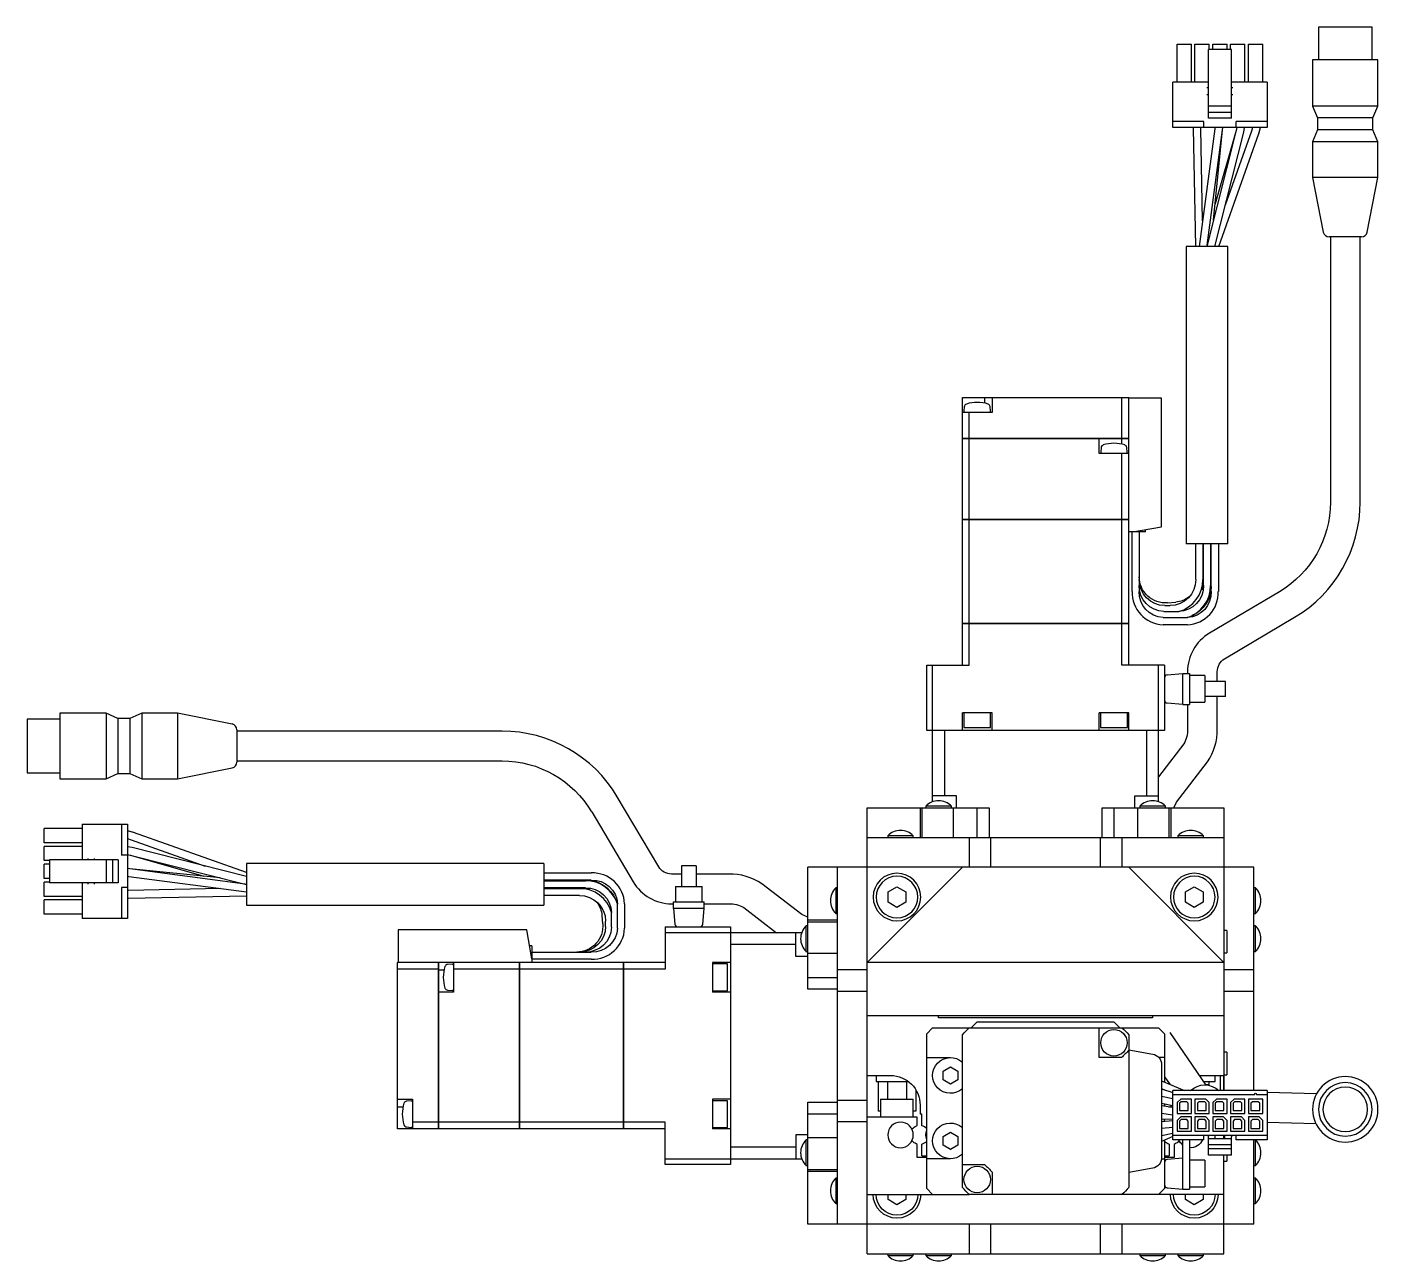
# Model space of a CAD drawing. Extents: x 0 to 994, y -8 to 791.
# Drawn here: x 256.3 to 483.5, y 583.1 to 790.6 of the extents above; entities that cross this region are included whole.
import ezdxf

# ---------------------------------------------------------------- set-up
doc = ezdxf.new("R2010")
doc.units = 0
doc.header["$LTSCALE"] = 0.5
doc.layers.add('MSM_CONTINUOUS', color=7, linetype='CONTINUOUS')

msp = doc.modelspace()

# ---------------------------------------------------------------- linework, layer by layer
at = {"layer": 'MSM_CONTINUOUS'}
for p, q in [((482.52, 790.63), (473.52, 790.63)), ((473.52, 790.63), (473.52, 785.13)), ((482.52, 785.13), (482.52, 790.63)), ((449.74, 787.73), (452.14, 787.73)), ((449.74, 781.38), (449.74, 787.73)), ((452.14, 781.38), (452.14, 787.73)), ((452.74, 781.38), (452.74, 787.73)), ((452.74, 787.73), (455.14, 787.73)), ((458.87, 786.84), (455.01, 786.84)), ((455.01, 777.3), (455.01, 786.84)), ((455.14, 786.84), (455.14, 787.73)), ((455.74, 786.84), (455.74, 787.73)), ((455.74, 787.73), (458.14, 787.73)), ((458.14, 786.84), (458.14, 787.73)), ((458.74, 786.84), (458.74, 787.73)), ((458.74, 787.73), (461.14, 787.73)), ((458.87, 777.3), (458.87, 786.84)), ((461.14, 781.38), (461.14, 787.73)), ((461.74, 781.38), (461.74, 787.73)), ((461.74, 787.73), (464.14, 787.73)), ((464.14, 781.38), (464.14, 787.73)), ((483.52, 785.13), (472.52, 785.13)), ((472.52, 785.13), (472.52, 777.34)), ((483.52, 777.34), (483.52, 785.13)), ((449.02, 773.73), (449.02, 781.38)), ((455.01, 781.38), (449.02, 781.38)), ((455.01, 780.43), (454.76, 780.43)), ((464.87, 781.38), (458.87, 781.38)), ((459.12, 780.43), (458.87, 780.43)), ((464.87, 781.38), (464.87, 773.73)), ((454.76, 779.28), (455.01, 779.28)), ((458.87, 777.3), (455.01, 777.3)), ((455.01, 776.28), (455.01, 777.3)), ((458.87, 779.28), (459.12, 779.28)), ((458.87, 776.28), (458.87, 777.3)), ((483.52, 777.34), (472.52, 777.34)), ((472.52, 777.34), (473.37, 775.34)), ((482.67, 775.34), (483.52, 777.34)), ((454.21, 774.75), (449.02, 774.75)), ((454.21, 773.73), (454.21, 774.75)), ((458.87, 776.28), (455.01, 776.28)), ((455.01, 775.28), (455.01, 776.28)), ((458.87, 775.28), (455.01, 775.28)), ((458.87, 775.28), (458.87, 776.28)), ((464.87, 774.75), (459.67, 774.75)), ((459.67, 773.73), (459.67, 774.75)), ((482.67, 775.34), (473.37, 775.34)), ((473.37, 775.34), (473.37, 773.34)), ((482.67, 773.34), (482.67, 775.34)), ((464.87, 773.73), (449.02, 773.73)), ((452.42, 773.73), (452.42, 773.56)), ((452.42, 773.73), (452.42, 773.63)), ((452.42, 773.63), (452.82, 753.73)), ((456.08, 773.49), (453.46, 753.73)), ((453.72, 773.58), (453.72, 773.73)), ((454.03, 758.03), (453.72, 773.58)), ((454.8, 753.95), (457.37, 773.32)), ((459.68, 773.29), (454.8, 753.95)), ((455.86, 758.15), (457.38, 773.32)), ((456.1, 773.73), (456.08, 773.49)), ((456.09, 753.73), (460.94, 772.97)), ((459.65, 773.24), (456.14, 760.92)), ((456.76, 753.73), (463.49, 772.7)), ((457.37, 773.32), (457.41, 773.74)), ((457.38, 773.32), (457.41, 773.73)), ((462.26, 773.13), (457.84, 760.66)), ((459.76, 773.73), (459.65, 773.24)), ((459.77, 773.73), (459.68, 773.29)), ((460.94, 772.97), (461.08, 773.74)), ((462.43, 773.73), (462.26, 773.13)), ((462.27, 773.14), (462.26, 773.13)), ((463.49, 772.7), (463.75, 773.74)), ((463.49, 772.69), (463.75, 773.73)), ((473.37, 773.34), (472.52, 771.34)), ((482.67, 773.34), (473.37, 773.34)), ((483.52, 771.34), (482.67, 773.34)), ((483.52, 771.34), (472.52, 771.34)), ((472.52, 771.34), (472.52, 765.33)), ((483.52, 765.33), (483.52, 771.34)), ((483.52, 765.33), (472.52, 765.33)), ((472.52, 765.33), (474.32, 756.14)), ((481.71, 756.14), (483.52, 765.33)), ((480.73, 755.33), (475.3, 755.33)), ((475.52, 755.33), (475.52, 710.73)), ((480.52, 710.73), (480.52, 755.33)), ((458.27, 753.73), (451.27, 753.73)), ((451.27, 753.73), (451.27, 703.73)), ((454.8, 753.95), (454.76, 753.73)), ((458.27, 703.73), (458.27, 753.73)), ((413.62, 721.44), (413.62, 728.33)), ((413.62, 728.33), (441.62, 728.33)), ((417.37, 728.33), (417.37, 727.39)), ((418.62, 728.33), (418.62, 725.83)), ((440.46, 721.44), (440.46, 728.33)), ((441.62, 690.33), (441.62, 728.33)), ((447.12, 728.23), (441.62, 728.23)), ((447.12, 706.6), (447.12, 728.23)), ((418.62, 725.83), (413.62, 725.83)), ((413.95, 726.81), (413.89, 726.04)), ((414.77, 721.44), (414.77, 725.83)), ((418.35, 726.04), (418.28, 726.81)), ((413.62, 721.44), (441.62, 721.44)), ((413.62, 707.83), (413.62, 721.43)), ((441.62, 721.43), (413.62, 721.43)), ((413.63, 721.43), (413.63, 721.44)), ((414.77, 707.83), (414.77, 721.43)), ((414.78, 721.43), (414.78, 721.44)), ((436.62, 718.93), (436.62, 721.43)), ((440.37, 721.43), (440.37, 720.5)), ((440.46, 721.43), (440.46, 721.44)), ((441.61, 721.43), (441.61, 721.44)), ((441.62, 718.93), (436.62, 718.93)), ((436.95, 719.92), (436.89, 719.15)), ((440.46, 707.83), (440.46, 718.93)), ((441.35, 719.15), (441.28, 719.92)), ((413.62, 707.83), (441.62, 707.83)), ((413.62, 690.33), (413.62, 707.82)), ((441.62, 707.82), (413.62, 707.82)), ((413.63, 707.83), (413.63, 707.82)), ((414.77, 690.33), (414.77, 707.82)), ((414.78, 707.83), (414.78, 707.82)), ((440.46, 707.83), (440.46, 707.82)), ((440.46, 690.33), (440.46, 707.82)), ((441.61, 707.83), (441.61, 707.82)), ((442.22, 705.73), (447.12, 706.6)), ((444.42, 705.73), (441.62, 705.73)), ((442.17, 695.73), (442.17, 705.73)), ((443.37, 705.73), (443.37, 695.73)), ((444.42, 705.73), (444.42, 706.12)), ((458.27, 703.73), (451.27, 703.73)), ((452.87, 697.73), (452.87, 703.73)), ((454.07, 703.73), (454.07, 696.73)), ((454.17, 696.73), (454.17, 703.73)), ((455.37, 703.73), (455.37, 696.73)), ((455.47, 695.73), (455.47, 703.73)), ((456.67, 703.73), (456.67, 695.73)), ((443.37, 698.21), (443.37, 697.98)), ((454.01, 696.02), (454.17, 697.23)), ((454.07, 696.73), (454.01, 696.02)), ((454.01, 696.02), (454.01, 695.99)), ((454.01, 695.99), (454.01, 696.02)), ((466.94, 695.67), (455.16, 688.69)), ((447.68, 693.33), (448.56, 693.33)), ((448.13, 693.81), (449.52, 693.93)), ((447.37, 691.33), (451.46, 691.33)), ((447.53, 692.33), (450.01, 692.33)), ((451.46, 691.34), (451.43, 691.33)), ((457.71, 684.39), (469.49, 691.37)), ((413.62, 690.33), (441.62, 690.33)), ((413.62, 683.33), (413.62, 690.32)), ((441.62, 690.32), (413.62, 690.32)), ((413.63, 690.33), (413.63, 690.32)), ((414.77, 683.33), (414.77, 690.32)), ((414.78, 690.33), (414.78, 690.32)), ((440.46, 690.33), (440.46, 690.32)), ((440.46, 683.33), (440.46, 690.32)), ((441.61, 690.33), (441.61, 690.32)), ((441.62, 683.33), (441.62, 690.32)), ((451.46, 690.13), (447.37, 690.13)), ((407.62, 672.33), (407.62, 683.33)), ((407.62, 683.33), (414.77, 683.33)), ((408.62, 660.36), (408.62, 683.33)), ((447.62, 683.33), (440.46, 683.33)), ((446.62, 660.36), (446.62, 683.33)), ((447.62, 683.33), (447.62, 672.33)), ((448.07, 681.7), (450.72, 681.93)), ((450.72, 676.73), (450.72, 681.93)), ((450.72, 681.93), (451.82, 681.93)), ((451.49, 682.23), (451.49, 681.93)), ((451.82, 681.93), (451.82, 676.73)), ((456.49, 680.58), (456.49, 682.23)), ((454.42, 681.58), (451.82, 681.58)), ((454.42, 681.58), (454.42, 677.08)), ((457.89, 680.58), (454.42, 680.58)), ((457.89, 678.08), (457.89, 680.58)), ((451.82, 677.08), (454.42, 677.08)), ((457.89, 678.08), (454.42, 678.08)), ((456.49, 672.6), (456.49, 678.08)), ((261.82, 675.23), (261.82, 664.23)), ((269.61, 675.23), (261.82, 675.23)), ((269.61, 675.23), (269.61, 664.23)), ((271.61, 674.38), (269.61, 675.23)), ((275.61, 675.23), (273.61, 674.38)), ((275.61, 675.23), (275.61, 664.23)), ((281.62, 675.23), (275.61, 675.23)), ((281.62, 675.23), (281.62, 664.23)), ((290.81, 673.43), (281.62, 675.23)), ((418.62, 675.33), (413.62, 675.33)), ((413.62, 672.33), (413.62, 675.33)), ((413.87, 675.33), (413.87, 672.83)), ((418.37, 672.83), (418.37, 675.33)), ((418.62, 672.33), (418.62, 675.33)), ((441.62, 675.33), (436.62, 675.33)), ((436.62, 672.33), (436.62, 675.33)), ((436.87, 675.33), (436.87, 672.83)), ((441.37, 672.83), (441.37, 675.33)), ((441.62, 672.33), (441.62, 675.33)), ((450.72, 676.73), (448.07, 676.96)), ((450.72, 676.73), (451.82, 676.73)), ((451.49, 676.73), (451.49, 672.6)), ((256.32, 674.23), (256.32, 665.23)), ((261.82, 674.23), (256.32, 674.23)), ((271.61, 674.38), (271.61, 665.08)), ((273.61, 674.38), (271.61, 674.38)), ((273.61, 674.38), (273.61, 665.08)), ((413.87, 672.83), (418.37, 672.83)), ((436.87, 672.83), (441.37, 672.83)), ((291.62, 672.45), (291.62, 667.02)), ((336.22, 672.23), (291.62, 672.23)), ((447.62, 672.33), (407.62, 672.33)), ((410.62, 672.33), (410.62, 661.33)), ((444.62, 661.33), (444.62, 672.33)), ((450.85, 670.1), (446.62, 664.57)), ((281.62, 664.23), (290.81, 666.04)), ((291.62, 667.23), (336.22, 667.23)), ((449.65, 660.31), (454.82, 667.06)), ((256.32, 665.23), (261.82, 665.23)), ((261.82, 664.23), (269.61, 664.23)), ((269.61, 664.23), (271.61, 665.08)), ((271.61, 665.08), (273.61, 665.08)), ((273.61, 665.08), (275.61, 664.23)), ((275.61, 664.23), (281.62, 664.23)), ((362.56, 649.43), (355.58, 661.21)), ((412.62, 661.33), (408.62, 661.33)), ((412.62, 659.33), (412.62, 661.33)), ((442.62, 659.33), (442.62, 661.33)), ((442.62, 661.33), (446.62, 661.33)), ((397.62, 584.33), (397.62, 659.33)), ((397.62, 659.33), (418.12, 659.33)), ((406.52, 659.33), (406.52, 654.33)), ((406.82, 659.33), (406.82, 654.33)), ((411.77, 659.63), (407.47, 659.63)), ((407.47, 659.63), (407.47, 659.33)), ((411.77, 659.33), (411.77, 659.63)), ((412.12, 654.33), (412.12, 659.33)), ((416.12, 654.33), (416.12, 659.33)), ((418.12, 659.33), (418.12, 654.33)), ((437.12, 654.33), (437.12, 659.33)), ((437.12, 659.33), (457.62, 659.33)), ((439.12, 659.33), (439.12, 654.33)), ((443.12, 654.33), (443.12, 659.33)), ((447.77, 659.63), (443.47, 659.63)), ((443.47, 659.63), (443.47, 659.33)), ((447.77, 659.33), (447.77, 659.63)), ((448.42, 654.33), (448.42, 659.33)), ((448.72, 654.33), (448.72, 659.33)), ((449.21, 659.33), (449.65, 660.31)), ((457.62, 659.33), (457.62, 611.8)), ((351.28, 658.66), (358.26, 646.88)), ((259.22, 653.45), (259.22, 655.85)), ((265.57, 655.85), (259.22, 655.85)), ((265.57, 656.58), (265.57, 650.58)), ((265.57, 656.58), (273.22, 656.58)), ((272.2, 656.58), (272.2, 651.38)), ((274.25, 655.21), (273.21, 655.47)), ((273.22, 656.58), (273.22, 640.73)), ((274.26, 655.2), (273.22, 655.47)), ((293.22, 648.47), (274.25, 655.21)), ((405.37, 654.63), (401.07, 654.63)), ((401.07, 654.63), (401.07, 654.33)), ((405.37, 654.33), (405.37, 654.63)), ((454.17, 654.63), (449.87, 654.63)), ((449.87, 654.63), (449.87, 654.33)), ((454.17, 654.33), (454.17, 654.63)), ((265.57, 653.45), (259.22, 653.45)), ((265.57, 652.85), (259.22, 652.85)), ((259.22, 650.45), (259.22, 652.85)), ((273.98, 652.66), (273.21, 652.8)), ((273.22, 654.15), (273.82, 653.98)), ((273.81, 653.98), (286.29, 649.55)), ((293.22, 647.8), (273.98, 652.66)), ((397.62, 654.33), (457.62, 654.33)), ((414.82, 649.33), (414.82, 654.33)), ((418.42, 649.33), (418.42, 654.33)), ((436.82, 654.33), (436.82, 649.33)), ((440.42, 654.33), (440.42, 649.33)), ((260.11, 650.45), (259.22, 650.45)), ((259.22, 647.45), (259.22, 649.85)), ((260.11, 649.85), (259.22, 649.85)), ((260.11, 650.58), (260.11, 646.72)), ((269.65, 650.58), (260.11, 650.58)), ((266.52, 650.83), (266.52, 650.58)), ((267.67, 650.58), (267.67, 650.83)), ((270.67, 650.58), (269.65, 650.58)), ((269.65, 650.58), (269.65, 646.72)), ((270.67, 650.58), (270.67, 646.72)), ((271.67, 650.58), (270.67, 650.58)), ((271.67, 650.58), (271.67, 646.72)), ((273.22, 651.38), (272.2, 651.38)), ((273.22, 651.49), (273.66, 651.4)), ((273.22, 651.48), (273.71, 651.37)), ((273.66, 651.4), (293, 646.52)), ((273.71, 651.37), (286.03, 647.85)), ((293.22, 649.98), (293.22, 642.98)), ((343.22, 649.98), (293.22, 649.98)), ((343.22, 649.98), (343.22, 642.98)), ((273.63, 649.08), (273.21, 649.12)), ((273.63, 649.1), (273.22, 649.13)), ((273.22, 647.82), (273.46, 647.8)), ((273.46, 647.8), (293.22, 645.18)), ((288.8, 647.58), (273.63, 649.1)), ((293, 646.52), (273.63, 649.08)), ((343.22, 648.38), (351.22, 648.38)), ((366.37, 648.2), (364.72, 648.2)), ((366.37, 649.6), (366.37, 646.13)), ((368.87, 649.6), (366.37, 649.6)), ((368.87, 649.6), (368.87, 646.13)), ((374.35, 648.2), (368.87, 648.2)), ((387.62, 628.83), (387.62, 649.33)), ((462.62, 649.33), (387.62, 649.33)), ((392.62, 589.33), (392.62, 649.33)), ((397.62, 633.33), (413.62, 649.33)), ((441.62, 649.33), (457.62, 633.33)), ((462.62, 611.8), (462.62, 649.33)), ((260.11, 647.45), (259.22, 647.45)), ((259.22, 644.45), (259.22, 646.85)), ((260.11, 646.85), (259.22, 646.85)), ((269.65, 646.72), (260.11, 646.72)), ((265.57, 646.72), (265.57, 640.73)), ((266.52, 646.72), (266.52, 646.47)), ((267.67, 646.47), (267.67, 646.72)), ((270.67, 646.72), (269.65, 646.72)), ((271.67, 646.72), (270.67, 646.72)), ((273.22, 645.92), (272.2, 645.92)), ((272.2, 645.92), (272.2, 640.73)), ((273.37, 645.44), (273.22, 645.43)), ((288.92, 645.75), (273.37, 645.44)), ((293, 646.52), (293.22, 646.48)), ((351.22, 647.18), (343.22, 647.18)), ((343.22, 647.08), (350.22, 647.08)), ((350.22, 645.88), (343.22, 645.88)), ((343.22, 645.78), (350.22, 645.78)), ((350.93, 645.73), (349.72, 645.88)), ((350.22, 645.78), (350.93, 645.73)), ((350.93, 645.73), (350.96, 645.72)), ((350.96, 645.72), (350.93, 645.73)), ((365.37, 646.13), (369.87, 646.13)), ((365.37, 646.13), (365.37, 643.53)), ((369.87, 643.53), (369.87, 646.13)), ((386.64, 641.37), (379.89, 646.54)), ((392.32, 645.88), (392.32, 641.58)), ((392.62, 645.88), (392.32, 645.88)), ((401.12, 645.2), (402.62, 646.07)), ((402.62, 646.07), (404.12, 645.2)), ((451.12, 645.2), (452.62, 646.07)), ((452.62, 646.07), (454.12, 645.2)), ((462.91, 645.88), (462.62, 645.88)), ((462.91, 641.58), (462.91, 645.88)), ((265.57, 644.45), (259.22, 644.45)), ((265.57, 643.85), (259.22, 643.85)), ((259.22, 641.45), (259.22, 643.85)), ((273.22, 644.13), (273.39, 644.14)), ((273.22, 644.13), (273.33, 644.14)), ((273.33, 644.14), (293.22, 644.53)), ((293.22, 642.98), (343.22, 642.98)), ((349.22, 644.58), (343.22, 644.58)), ((355.61, 643.18), (355.62, 643.14)), ((355.62, 639.09), (355.62, 643.18)), ((356.82, 643.18), (356.82, 639.09)), ((364.72, 643.2), (365.02, 643.2)), ((365.02, 642.43), (365.02, 643.53)), ((365.02, 643.53), (370.22, 643.53)), ((370.22, 642.43), (370.22, 643.53)), ((370.22, 643.2), (374.35, 643.2)), ((401.12, 643.47), (401.12, 645.2)), ((402.62, 642.6), (401.12, 643.47)), ((404.12, 643.47), (402.62, 642.6)), ((404.12, 645.2), (404.12, 643.47)), ((451.12, 643.47), (451.12, 645.2)), ((452.62, 642.6), (451.12, 643.47)), ((454.12, 643.47), (452.62, 642.6)), ((454.12, 645.2), (454.12, 643.47)), ((265.57, 641.45), (259.22, 641.45)), ((273.22, 640.73), (265.57, 640.73)), ((353.14, 639.85), (353.02, 641.23)), ((354.62, 639.24), (354.62, 641.72)), ((370.22, 642.43), (365.02, 642.43)), ((365.02, 642.43), (365.25, 639.79)), ((369.99, 639.79), (370.22, 642.43)), ((376.85, 642.57), (382.38, 638.33)), ((387.62, 640.93), (386.64, 641.37)), ((392.32, 641.58), (392.62, 641.58)), ((462.62, 641.58), (462.91, 641.58)), ((318.72, 638.83), (318.72, 633.33)), ((340.35, 638.83), (318.72, 638.83)), ((341.22, 633.93), (340.35, 638.83)), ((353.62, 639.39), (353.62, 640.27)), ((363.62, 639.33), (363.62, 632.18)), ((363.62, 639.33), (374.62, 639.33)), ((374.62, 639.33), (374.62, 599.33)), ((387.32, 639.48), (387.32, 635.18)), ((387.62, 639.48), (387.32, 639.48)), ((392.62, 640.43), (387.62, 640.43)), ((392.62, 640.13), (387.62, 640.13)), ((458.12, 638.73), (457.62, 638.73)), ((458.12, 638.73), (458.12, 634.93)), ((462.91, 639.48), (462.62, 639.48)), ((462.91, 635.18), (462.91, 639.48)), ((386.59, 638.33), (363.62, 638.33)), ((385.62, 636.33), (374.62, 636.33)), ((385.62, 634.33), (385.62, 638.33)), ((341.22, 636.13), (340.83, 636.13)), ((341.22, 636.13), (341.22, 633.33)), ((341.22, 635.08), (351.22, 635.08)), ((348.74, 635.08), (348.97, 635.09)), ((387.62, 634.33), (385.62, 634.33)), ((387.32, 635.18), (387.62, 635.18)), ((392.62, 634.83), (387.62, 634.83)), ((457.62, 634.93), (458.12, 634.93)), ((462.62, 635.18), (462.91, 635.18)), ((356.62, 633.33), (318.62, 633.33)), ((318.62, 605.33), (318.62, 633.33)), ((325.51, 632.18), (318.62, 632.18)), ((325.51, 605.33), (325.51, 633.33)), ((325.52, 633.32), (325.51, 633.32)), ((325.52, 632.18), (325.51, 632.18)), ((325.52, 633.33), (325.52, 605.33)), ((325.52, 632.08), (326.45, 632.08)), ((327.8, 633.06), (327.03, 633)), ((328.02, 633.33), (328.02, 628.33)), ((339.12, 632.18), (328.02, 632.18)), ((339.12, 605.33), (339.12, 633.33)), ((339.12, 633.32), (339.13, 633.32)), ((339.12, 632.18), (339.13, 632.18)), ((339.13, 633.33), (339.13, 605.33)), ((356.62, 632.18), (339.13, 632.18)), ((351.22, 633.88), (341.22, 633.88)), ((356.62, 605.33), (356.62, 633.33)), ((356.62, 633.32), (356.63, 633.32)), ((356.62, 632.18), (356.63, 632.18)), ((356.63, 633.33), (356.63, 605.33)), ((363.62, 633.33), (356.63, 633.33)), ((363.62, 632.18), (356.63, 632.18)), ((371.62, 633.33), (371.62, 628.33)), ((374.62, 633.33), (371.62, 633.33)), ((374.12, 633.08), (371.62, 633.08)), ((374.12, 628.58), (374.12, 633.08)), ((392.62, 632.13), (397.62, 632.13)), ((457.62, 633.33), (397.62, 633.33)), ((457.62, 632.13), (462.62, 632.13)), ((387.62, 630.83), (392.62, 630.83)), ((328.02, 628.33), (325.52, 628.33)), ((327.03, 628.67), (327.8, 628.6)), ((371.62, 628.58), (374.12, 628.58)), ((374.62, 628.33), (371.62, 628.33)), ((392.62, 628.83), (387.62, 628.83)), ((392.62, 628.53), (397.62, 628.53)), ((457.62, 628.53), (462.62, 628.53)), ((457.62, 624.33), (397.62, 624.33)), ((409.62, 624.03), (409.62, 624.33)), ((445.62, 624.03), (409.62, 624.03)), ((416.12, 623.33), (415.12, 622.33)), ((416.12, 623.33), (439.12, 623.33)), ((440.12, 622.33), (439.12, 623.33)), ((445.62, 624.33), (445.62, 624.03)), ((408.62, 622.33), (407.62, 621.33)), ((407.62, 595.33), (407.62, 621.33)), ((408.62, 622.33), (414.77, 622.33)), ((413.62, 595.49), (413.62, 621.18)), ((414.77, 622.33), (440.46, 622.33)), ((436.62, 617.33), (436.62, 622.33)), ((440.46, 622.33), (446.62, 622.33)), ((441.62, 621.18), (441.62, 595.49)), ((447.62, 621.33), (446.62, 622.33)), ((447.62, 621.33), (447.62, 613.22)), ((454.64, 612.72), (448.58, 621.55)), ((441.62, 618.63), (445.63, 617.93)), ((458.12, 618.23), (457.62, 618.23)), ((458.12, 618.23), (458.12, 614.43)), ((407.62, 617.33), (411.62, 617.33)), ((410.37, 615.05), (411.62, 615.78)), ((411.62, 615.78), (412.87, 615.05)), ((440.37, 617.33), (436.62, 617.33)), ((447.62, 617.33), (446.68, 617.33)), ((447.12, 616.15), (447.12, 600.51)), ((397.62, 614.33), (401.52, 614.33)), ((399.12, 614.33), (399.12, 613.33)), ((410.37, 613.61), (410.37, 615.05)), ((411.62, 612.89), (410.37, 613.61)), ((412.87, 613.61), (411.62, 612.89)), ((412.87, 615.05), (412.87, 613.61)), ((447.62, 614.12), (448.49, 612.86)), ((453.72, 614.33), (457.62, 614.33)), ((456.12, 613.33), (456.12, 614.33)), ((457.02, 611.8), (457.02, 614.33)), ((457.52, 614.33), (457.52, 611.8)), ((457.62, 614.43), (458.12, 614.43)), ((399.12, 613.33), (404.52, 613.33)), ((399.44, 613.33), (399.44, 608.33)), ((401.03, 613.33), (401.03, 610.33)), ((404.2, 613.33), (404.2, 610.33)), ((405.79, 611.93), (405.79, 608.33)), ((447.12, 613.44), (450.97, 611.8)), ((447.12, 612.07), (449.02, 611.46)), ((447.13, 612.13), (447.75, 611.86)), ((447.62, 611.92), (447.62, 611.91)), ((464.87, 611.8), (449.02, 611.8)), ((449.02, 603.52), (449.02, 611.8)), ((454.22, 613.33), (456.12, 613.33)), ((454.57, 612.83), (455.12, 612.83)), ((455.12, 612.83), (455.12, 613.33)), ((462.79, 611.09), (462.79, 611.19)), ((463.09, 611.19), (463.09, 611.09)), ((464.87, 611.8), (464.87, 603.52)), ((473.19, 611.26), (464.87, 611.48)), ((318.62, 610.33), (321.12, 610.33)), ((318.62, 609.08), (319.56, 609.08)), ((320.91, 610.06), (320.14, 610)), ((321.12, 610.33), (321.12, 605.33)), ((374.62, 610.33), (371.62, 610.33)), ((371.62, 610.33), (371.62, 605.33)), ((374.12, 610.08), (371.62, 610.08)), ((374.12, 605.58), (374.12, 610.08)), ((387.62, 609.83), (392.62, 609.83)), ((387.62, 589.33), (387.62, 609.83)), ((397.62, 610.13), (392.62, 610.13)), ((399.87, 610.33), (405.37, 610.33)), ((399.87, 610.33), (399.87, 607.33)), ((405.37, 607.33), (405.37, 610.33)), ((406.52, 609.33), (406.52, 607.83)), ((447.09, 610.82), (449.02, 610.45)), ((449.02, 609.22), (447.12, 609.59)), ((449.02, 608.93), (447.12, 609.21)), ((447.62, 609.49), (447.62, 609.14)), ((448.37, 609.03), (449.02, 609.08)), ((448.72, 609.06), (448.72, 609.28)), ((462.79, 611.09), (449.02, 611.09)), ((450.34, 610.36), (449.74, 609.76)), ((449.74, 609.76), (449.74, 607.96)), ((450.4, 609.91), (450.15, 609.66)), ((450.15, 609.66), (450.15, 608.41)), ((452.14, 610.36), (450.34, 610.36)), ((451.37, 609.91), (450.4, 609.91)), ((451.62, 609.66), (451.37, 609.91)), ((451.62, 608.41), (451.62, 609.66)), ((452.14, 607.96), (452.14, 610.36)), ((452.74, 610.36), (452.74, 607.96)), ((454.54, 610.36), (452.74, 610.36)), ((453.4, 609.91), (453.15, 609.66)), ((453.15, 609.66), (453.15, 608.41)), ((454.37, 609.91), (453.4, 609.91)), ((454.62, 609.66), (454.37, 609.91)), ((454.54, 610.36), (455.14, 609.76)), ((454.62, 608.41), (454.62, 609.66)), ((455.14, 607.96), (455.14, 609.76)), ((456.34, 610.36), (455.74, 609.76)), ((455.74, 609.76), (455.74, 607.96)), ((456.4, 609.91), (456.15, 609.66)), ((456.15, 609.66), (456.15, 608.41)), ((458.14, 610.36), (456.34, 610.36)), ((457.37, 609.91), (456.4, 609.91)), ((457.62, 609.66), (457.37, 609.91)), ((457.62, 608.41), (457.62, 609.66)), ((458.14, 607.96), (458.14, 610.36)), ((459.34, 610.36), (458.74, 609.76)), ((458.74, 609.76), (458.74, 607.96)), ((459.4, 609.91), (459.15, 609.66)), ((459.15, 609.66), (459.15, 608.41)), ((461.14, 610.36), (459.34, 610.36)), ((460.37, 609.91), (459.4, 609.91)), ((460.62, 609.66), (460.37, 609.91)), ((460.62, 608.41), (460.62, 609.66)), ((461.14, 607.96), (461.14, 610.36)), ((461.74, 610.36), (461.74, 607.96)), ((464.14, 610.36), (461.74, 610.36)), ((462.4, 609.91), (462.15, 609.66)), ((462.15, 609.66), (462.15, 608.41)), ((463.37, 609.91), (462.4, 609.91)), ((464.87, 611.09), (463.09, 611.09)), ((463.62, 609.66), (463.37, 609.91)), ((463.62, 608.41), (463.62, 609.66)), ((464.14, 607.96), (464.14, 610.36)), ((392.62, 607.83), (387.62, 607.83)), ((406.02, 607.33), (397.62, 607.33)), ((399.87, 608.33), (399.44, 608.33)), ((405.79, 608.33), (405.37, 608.33)), ((406.02, 605.94), (406.02, 607.33)), ((406.82, 607.83), (406.52, 607.83)), ((406.82, 605.87), (406.82, 607.83)), ((447.12, 608), (449.02, 607.72)), ((449.02, 606.96), (447.12, 606.92)), ((447.12, 606.6), (449.02, 606.76)), ((447.62, 606.64), (447.62, 606.93)), ((449.74, 607.96), (452.14, 607.96)), ((449.74, 606.76), (450.34, 607.36)), ((449.74, 606.76), (449.74, 604.96)), ((450.15, 608.41), (451.62, 608.41)), ((450.4, 606.91), (450.15, 606.66)), ((450.15, 606.66), (450.15, 605.41)), ((452.14, 607.36), (450.34, 607.36)), ((451.37, 606.91), (450.4, 606.91)), ((451.62, 606.66), (451.37, 606.91)), ((451.62, 605.41), (451.62, 606.66)), ((452.14, 604.96), (452.14, 607.36)), ((452.74, 607.96), (455.14, 607.96)), ((452.74, 607.36), (452.74, 604.96)), ((454.54, 607.36), (452.74, 607.36)), ((453.15, 608.41), (454.62, 608.41)), ((453.4, 606.91), (453.15, 606.66)), ((453.15, 606.66), (453.15, 605.41)), ((454.37, 606.91), (453.4, 606.91)), ((454.62, 606.66), (454.37, 606.91)), ((455.14, 606.76), (454.54, 607.36)), ((454.62, 605.41), (454.62, 606.66)), ((455.14, 604.96), (455.14, 606.76)), ((455.74, 607.96), (458.14, 607.96)), ((455.74, 607.36), (455.74, 604.96)), ((457.54, 607.36), (455.74, 607.36)), ((456.15, 608.41), (457.62, 608.41)), ((456.4, 606.91), (456.15, 606.66)), ((456.15, 606.66), (456.15, 605.41)), ((457.37, 606.91), (456.4, 606.91)), ((457.62, 606.66), (457.37, 606.91)), ((458.14, 606.76), (457.54, 607.36)), ((457.62, 605.41), (457.62, 606.66)), ((458.14, 604.96), (458.14, 606.76)), ((458.74, 607.96), (461.14, 607.96)), ((458.74, 607.36), (458.74, 604.96)), ((460.54, 607.36), (458.74, 607.36)), ((459.15, 608.41), (460.62, 608.41)), ((459.4, 606.91), (459.15, 606.66)), ((459.15, 606.66), (459.15, 605.41)), ((460.37, 606.91), (459.4, 606.91)), ((460.62, 606.66), (460.37, 606.91)), ((461.14, 606.76), (460.54, 607.36)), ((460.62, 605.41), (460.62, 606.66)), ((461.14, 604.96), (461.14, 606.76)), ((461.74, 607.96), (464.14, 607.96)), ((461.74, 607.36), (461.74, 604.96)), ((463.54, 607.36), (461.74, 607.36)), ((462.15, 608.41), (463.62, 608.41)), ((462.4, 606.91), (462.15, 606.66)), ((462.15, 606.66), (462.15, 605.41)), ((463.37, 606.91), (462.4, 606.91)), ((463.62, 606.66), (463.37, 606.91)), ((464.14, 606.76), (463.54, 607.36)), ((463.62, 605.41), (463.62, 606.66)), ((464.14, 604.96), (464.14, 606.76)), ((325.51, 605.33), (318.62, 605.33)), ((320.14, 605.67), (320.91, 605.6)), ((325.51, 606.49), (321.12, 606.49)), ((325.52, 606.49), (325.51, 606.49)), ((325.52, 605.34), (325.51, 605.34)), ((339.12, 606.49), (325.52, 606.49)), ((339.12, 605.33), (325.52, 605.33)), ((339.12, 606.49), (339.13, 606.49)), ((339.12, 605.34), (339.13, 605.34)), ((356.62, 606.49), (339.13, 606.49)), ((356.62, 605.33), (339.13, 605.33)), ((356.62, 606.49), (356.63, 606.49)), ((356.62, 605.34), (356.63, 605.34)), ((363.62, 606.49), (356.63, 606.49)), ((363.62, 605.33), (356.63, 605.33)), ((363.62, 599.33), (363.62, 606.49)), ((371.62, 605.58), (374.12, 605.58)), ((374.62, 605.33), (371.62, 605.33)), ((397.62, 606.53), (392.62, 606.53)), ((405.66, 605.73), (406.02, 605.94)), ((410.37, 604.05), (411.62, 604.78)), ((411.62, 604.78), (412.87, 604.05)), ((449.02, 604.58), (447.12, 604.17)), ((449.02, 605.56), (447.13, 605.4)), ((449.74, 604.96), (452.14, 604.96)), ((450.15, 605.41), (451.62, 605.41)), ((452.74, 604.96), (455.14, 604.96)), ((453.15, 605.41), (454.62, 605.41)), ((455.74, 604.96), (458.14, 604.96)), ((456.15, 605.41), (457.62, 605.41)), ((458.74, 604.96), (461.14, 604.96)), ((459.15, 605.41), (460.62, 605.41)), ((461.74, 604.96), (464.14, 604.96)), ((462.15, 605.41), (463.62, 605.41)), ((464.87, 606.48), (473.05, 606.26)), ((374.62, 602.33), (385.62, 602.33)), ((385.62, 604.33), (385.62, 600.33)), ((387.62, 604.33), (385.62, 604.33)), ((387.32, 603.48), (387.32, 599.18)), ((387.62, 603.48), (387.32, 603.48)), ((392.62, 603.83), (387.62, 603.83)), ((406.02, 602.72), (405.66, 602.93)), ((406.02, 600.53), (406.02, 602.72)), ((406.82, 600.83), (406.82, 602.8)), ((410.37, 602.61), (410.37, 604.05)), ((411.62, 601.89), (410.37, 602.61)), ((412.87, 602.61), (411.62, 601.89)), ((412.87, 604.05), (412.87, 602.61)), ((449.02, 604.04), (447.12, 603.23)), ((447.62, 603.44), (447.62, 595.33)), ((448.42, 602.8), (448.42, 600.83)), ((464.87, 604.23), (449.02, 604.23)), ((454.21, 603.52), (449.02, 603.52)), ((449.58, 602.93), (449.22, 602.72)), ((449.22, 602.72), (449.22, 600.53)), ((450.72, 595.23), (450.72, 603.52)), ((451.82, 603.52), (451.82, 595.23)), ((454.21, 603.52), (454.21, 604.23)), ((455.01, 600.95), (455.01, 603.98)), ((458.87, 603.67), (455.01, 603.67)), ((458.87, 602.67), (455.01, 602.67)), ((456.11, 603.67), (456.11, 604.23)), ((457.62, 603.67), (457.62, 604.23)), ((457.76, 603.73), (457.62, 603.73)), ((457.76, 603.67), (457.76, 604.23)), ((458.87, 600.95), (458.87, 603.98)), ((459.67, 603.52), (459.67, 604.23)), ((464.87, 603.52), (459.67, 603.52)), ((462.62, 589.33), (462.62, 603.52)), ((462.91, 603.48), (462.62, 603.48)), ((462.91, 599.18), (462.91, 603.48)), ((363.62, 600.33), (386.59, 600.33)), ((407.62, 600.53), (406.02, 600.53)), ((406.82, 600.83), (407.62, 600.83)), ((411.62, 600.33), (407.62, 600.33)), ((447.11, 600.33), (447.62, 600.33)), ((447.62, 600.83), (448.42, 600.83)), ((449.22, 600.53), (447.62, 600.53)), ((450.72, 600.43), (448.07, 600.2)), ((454.42, 600.08), (451.82, 600.08)), ((454.42, 600.08), (454.42, 595.58)), ((458.87, 601.97), (455.01, 601.97)), ((458.87, 600.95), (455.01, 600.95)), ((457.62, 584.33), (457.62, 600.95)), ((457.62, 599.93), (458.12, 599.93)), ((458.12, 600.95), (458.12, 599.93)), ((374.62, 599.33), (363.62, 599.33)), ((387.32, 599.18), (387.62, 599.18)), ((387.62, 598.53), (392.62, 598.53)), ((387.62, 598.23), (392.62, 598.23)), ((413.62, 599.33), (417.37, 599.33)), ((418.62, 598.08), (418.62, 594.33)), ((445.63, 598.74), (441.62, 598.03)), ((462.62, 599.18), (462.91, 599.18)), ((392.32, 597.08), (392.32, 592.78)), ((392.62, 597.08), (392.32, 597.08)), ((407.62, 595.33), (408.62, 594.33)), ((446.62, 594.33), (447.62, 595.33)), ((448.07, 595.46), (450.72, 595.23)), ((451.82, 595.58), (454.42, 595.58)), ((462.91, 597.08), (462.62, 597.08)), ((462.91, 592.78), (462.91, 597.08)), ((397.62, 594.33), (414.77, 594.33)), ((401.12, 593.47), (401.12, 594.33)), ((402.62, 592.6), (401.12, 593.47)), ((404.12, 593.47), (402.62, 592.6)), ((404.12, 594.33), (404.12, 593.47)), ((440.46, 594.33), (414.77, 594.33)), ((457.62, 594.33), (440.46, 594.33)), ((450.72, 595.23), (451.82, 595.23)), ((451.12, 593.47), (451.12, 594.33)), ((452.62, 592.6), (451.12, 593.47)), ((454.12, 593.47), (452.62, 592.6)), ((454.12, 594.33), (454.12, 593.47)), ((392.32, 592.78), (392.62, 592.78)), ((462.62, 592.78), (462.91, 592.78)), ((462.62, 589.33), (387.62, 589.33)), ((414.82, 584.33), (414.82, 589.33)), ((418.42, 584.33), (418.42, 589.33)), ((436.82, 589.33), (436.82, 584.33)), ((440.42, 589.33), (440.42, 584.33)), ((397.62, 584.33), (457.62, 584.33)), ((401.07, 584.33), (401.07, 584.04)), ((401.07, 584.04), (405.37, 584.04)), ((405.37, 584.04), (405.37, 584.33)), ((407.47, 584.33), (407.47, 584.04)), ((407.47, 584.04), (411.77, 584.04)), ((411.77, 584.04), (411.77, 584.33)), ((443.47, 584.33), (443.47, 584.04)), ((443.47, 584.04), (447.77, 584.04)), ((447.77, 584.04), (447.77, 584.33)), ((449.87, 584.33), (449.87, 584.04)), ((449.87, 584.04), (454.17, 584.04)), ((454.17, 584.04), (454.17, 584.33))]:
    msp.add_line(p, q, dxfattribs=at)
at = {"layer": 'MSM_CONTINUOUS', "extrusion": (0, 0, -1)}
for centre, radius in [((-402.62, 644.33), 4), ((-402.62, 644.33), 3.5), ((-452.62, 644.33), 4), ((-452.62, 644.33), 3.5), ((-478.02, 608.63), 5.5), ((-478.02, 608.63), 4.5), ((-478.02, 608.63), 3.75), ((-403.22, 604.33), 2.15)]:
    msp.add_circle(centre, radius, dxfattribs=at)
at = {"layer": 'MSM_CONTINUOUS'}
for centre in [(439.12, 619.83), (416.12, 596.83)]:
    msp.add_circle(centre, 2.23, dxfattribs=at)
for centre, radius, start, end in [((475.3, 756.33), 1, 191.1187, 270), ((480.73, 756.33), 1, 270, 348.8813), ((414.45, 726.76), 0.5, 107.6292, 175), ((416.12, 721.52), 6, 72.3708, 107.6292), ((417.78, 726.76), 0.5, 5, 72.3708), ((414.09, 726.02), 0.2, 175, 251.8051), ((418.15, 726.02), 0.2, 288.1949, 5), ((437.45, 719.87), 0.5, 107.6292, 175), ((439.12, 714.63), 6, 72.3708, 107.6292), ((440.78, 719.87), 0.5, 5, 72.3708), ((437.09, 719.13), 0.2, 175, 270), ((441.15, 719.13), 0.2, 270, 5), ((458.02, 710.73), 22.5, 300.673, 0.003), ((448.48, 697.7), 5.59, 285.9654, 0.2921), ((447.58, 695.54), 5.41, 177.9657, 267.8137), ((449.8, 696.66), 5.57, 287.3809, 0.7723), ((451.26, 695.54), 5.41, 272.1273, 2.0933), ((458.99, 682.23), 7.5, 120.6717, 180.0024), ((448.12, 681.2), 0.5, 95, 180), ((448.12, 677.46), 0.5, 180, 265), ((290.62, 672.45), 1, 360, 78.8813), ((447.24, 672.36), 9.25, 325.0691, 1.4996), ((336.22, 649.73), 22.5, 30.673, 90.003), ((290.62, 667.02), 1, 281.1187, 360), ((409.62, 657.53), 3, 44.22, 135.7799), ((445.62, 657.53), 3, 44.22, 135.7799), ((403.22, 652.53), 3, 44.22, 135.7799), ((452.02, 652.53), 3, 44.22, 135.7799), ((351.41, 642.98), 5.41, 2.1273, 92.0933), ((374.59, 638.95), 9.25, 55.0691, 91.4996), ((349.25, 640.2), 5.59, 15.9654, 90.2921), ((350.29, 641.51), 5.57, 17.3809, 90.7723), ((364.72, 650.7), 7.5, 210.6717, 270.0024), ((394.42, 643.73), 3, 134.22, 225.78), ((460.82, 643.73), 3, 314.22, 45.78), ((351.41, 639.29), 5.41, 267.9657, 357.8137), ((365.75, 639.83), 0.5, 185, 270), ((369.49, 639.83), 0.5, 270, 355), ((389.42, 637.33), 3, 134.22, 225.78), ((460.82, 637.33), 3, 314.22, 45.78), ((332.32, 630.83), 6, 162.3708, 197.6292), ((327.08, 632.5), 0.5, 95, 162.3708), ((327.82, 632.86), 0.2, 0, 95), ((327.08, 629.17), 0.5, 197.6292, 265), ((327.82, 628.8), 0.2, 265, 360), ((325.43, 607.83), 6, 162.3708, 197.6292), ((320.19, 609.5), 0.5, 95, 162.3708), ((320.93, 609.86), 0.2, 18.1949, 95), ((320.19, 606.17), 0.5, 197.6292, 265), ((320.93, 605.8), 0.2, 265, 341.8051), ((406.42, 604.33), 1.59, 40.8954, 75.406), ((389.42, 601.33), 3, 134.22, 225.78), ((406.42, 604.33), 1.59, 284.594, 319.1046), ((448.82, 604.33), 1.59, 220.8954, 255.406), ((460.82, 601.33), 3, 314.22, 45.78), ((448.12, 599.7), 0.5, 95, 180), ((394.42, 594.93), 3, 134.22, 225.78), ((448.12, 595.96), 0.5, 180, 265), ((460.82, 594.93), 3, 314.22, 45.78), ((403.22, 586.13), 3, 224.22, 315.78), ((409.62, 586.13), 3, 224.22, 315.78), ((445.62, 586.13), 3, 224.22, 315.78), ((452.02, 586.13), 3, 224.22, 315.78)]:
    msp.add_arc(centre, radius, start, end, dxfattribs=at)
at = {"layer": 'MSM_CONTINUOUS', "extrusion": (0, 0, -1)}
for centre, radius, start, end in [((-458.02, 710.73), 17.5, 179.9958, 239.326), ((-447.72, 697.69), 4.36, 270.5892, 0.5857), ((-447.76, 698.18), 4.39, 265.0821, 0.1308), ((-448.51, 697.69), 4.36, 179.4314, 269.3937), ((-447.58, 695.54), 4.22, 272.8542, 2.5704), ((-447.65, 696.62), 4.29, 271.642, 1.5567), ((-449.88, 696.62), 4.29, 178.4892, 268.3121), ((-451.25, 695.55), 4.22, 177.5064, 267.069), ((-450.02, 696.63), 5.45, 181.1091, 246.0046), ((-449.13, 698.29), 4.37, 232.9581, 264.9542), ((-458.99, 682.23), 2.5, 359.9934, 59.3213), ((-446.88, 672.44), 4.61, 177.9819, 210.4344), ((-336.22, 649.73), 17.5, 89.9958, 149.326), ((-364.72, 650.7), 2.5, 269.9934, 329.3213), ((-350.33, 641.6), 4.29, 88.4892, 178.3121), ((-350.32, 641.74), 5.45, 91.1091, 156.0046), ((-351.4, 642.97), 4.22, 87.5064, 177.069), ((-349.26, 640.23), 4.36, 89.4314, 179.3937), ((-348.66, 640.85), 4.37, 142.9581, 174.9542), ((-374.51, 638.59), 4.61, 87.9819, 120.4344), ((-348.77, 639.47), 4.39, 175.0821, 270.1308), ((-349.26, 639.44), 4.36, 180.5892, 270.5857), ((-350.33, 639.37), 4.29, 181.642, 271.5567), ((-351.41, 639.3), 4.22, 182.8542, 272.5704), ((-427.62, 608.33), 19, 42.5364, 47.4636), ((-427.62, 608.33), 19, 132.5364, 137.4626), ((-427.57, 631.38), 19, 222.3336, 227.6664), ((-411.62, 614.33), 3, 228.1897, 131.8103), ((-445.32, 616.15), 1.8, 100, 180), ((-401.52, 609.33), 5, 90, 180), ((-453.72, 609.33), 5, 87.9642, 90), ((-454.39, 609.23), 3.5, 47.2067, 132.7933), ((-462.94, 611.19), 0.15, 360, 180), ((-411.62, 603.33), 3, 228.1897, 131.8103), ((-406.53, 604.22), 1.75, 37.5649, 60), ((-409.62, 604.33), 2.15, 338.4711, 21.5289), ((-406.53, 604.45), 1.75, 300, 322.4351), ((-448.7, 604.45), 1.75, 217.5649, 240), ((-452.02, 604.33), 2.15, 307.2037, 337.8199), ((-452.02, 604.33), 2.15, 202.1801, 275.3376), ((-454.76, 603.98), 0.25, 90, 180), ((-459.12, 603.98), 0.25, 360, 90), ((-445.32, 600.51), 1.8, 180, 260), ((-404.57, 585.29), 19, 132.3336, 137.6664), ((-427.62, 608.33), 19, 312.5374, 317.4636), ((-427.62, 608.33), 19, 222.5374, 227.4626), ((-402.62, 594.33), 4, 180, 360), ((-402.62, 594.33), 3.5, 180, 0), ((-452.62, 594.33), 4, 180, 360), ((-452.62, 594.33), 3.5, 180, 0)]:
    msp.add_arc(centre, radius, start, end, dxfattribs=at)

doc.saveas('drawing.dxf')
